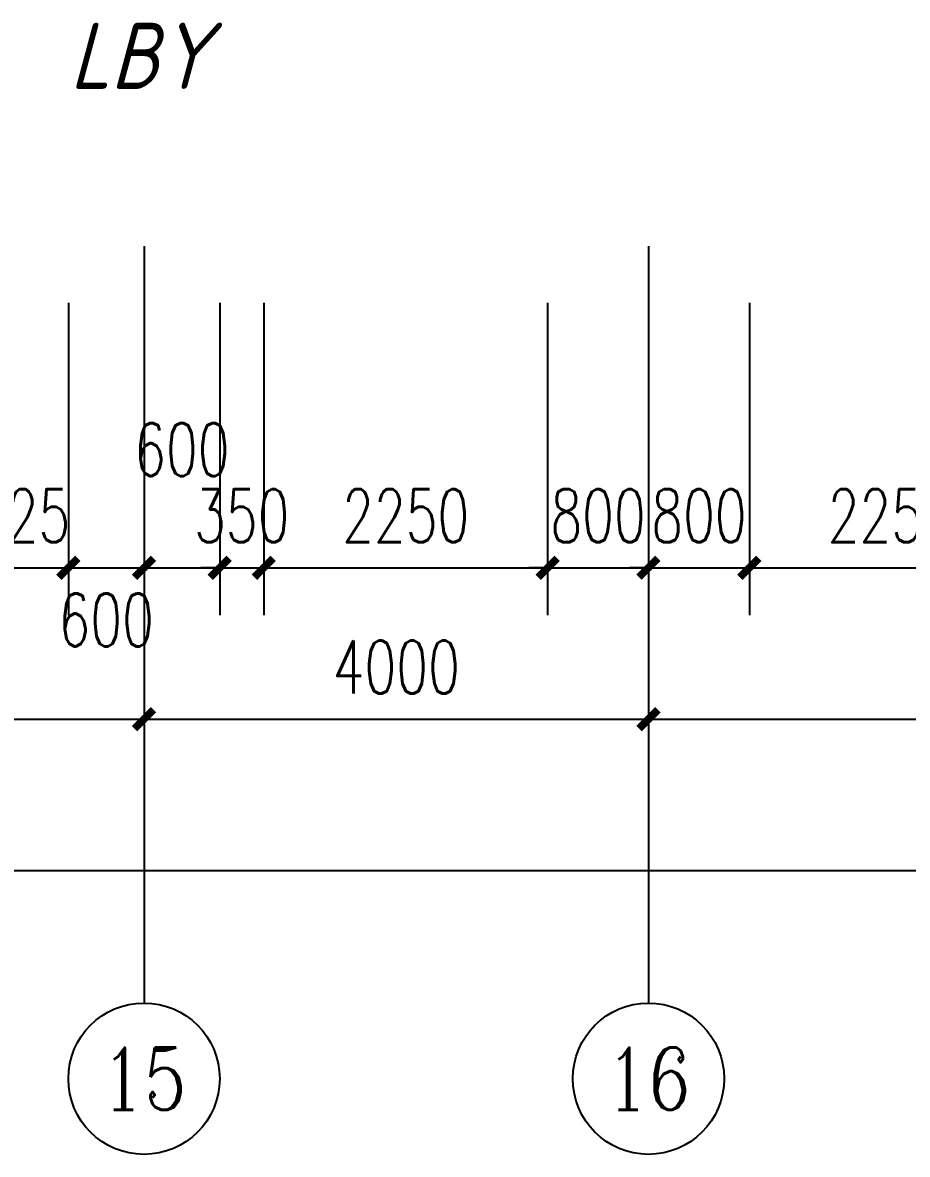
# Model space of a CAD drawing. Extents: x 0 to 2972856, y -1269770 to 0.
# Drawn here: x 2768893 to 2775909, y -1241746 to -1232774 of the extents above; entities that cross this region are included whole.
import ezdxf
from ezdxf.enums import TextEntityAlignment as Align

# ---------------------------------------------------------------- set-up
doc = ezdxf.new("R2010")
doc.units = 0
doc.header["$LTSCALE"] = 1000
doc.header["$PDSIZE"] = 50
doc.layers.add('1-建筑底图', color=8, linetype='Continuous')
doc.layers.add('AXIS_TEXT', color=7, linetype='Continuous')
doc.styles.add('_TCH_AXIS', font='COMPLEX', dxfattribs={"bigfont": 'GBCBIG'})
doc.styles.add('A_DIM_T3', font='SIMPLEX', dxfattribs={"width": 0.7, "bigfont": 'HZ'})
doc.styles.add('COMPLEX', font='COMPLEX')
doc.styles.get("Standard").update_dxf_attribs({"font": 'gbeitc.shx', "bigfont": 'gbcbig.shx'})
doc.dimstyles.new('_TCH_ARCH&&150', dxfattribs={"dimtxt": 420, "dimasz": 150, "dimexe": 375, "dimexo": 450, "dimgap": 202.5, "dimtad": 1, "dimdec": 0, "dimzin": 0, "dimdsep": 46, "dimtxsty": 'A_DIM_T3', "dimblk": 'ARCHTICK', "dimcen": 0.09, "dimclrt": 7, "dimazin": 2, "dimtfac": 1, "dimtdec": 0, "dimtix": 1, "dimtmove": 2, "dimatfit": 3, "dimfxl": 150, "dimtolj": 1, "dimtzin": 0, "dimarcsym": 0})

# ---------------------------------------------------------------- blocks, each defined once
blk = doc.blocks.new('_ArchTick')
at = {"color": 0, "linetype": 'ByBlock', "const_width": 0.4}
blk.add_lwpolyline([(-0.5, -0.5), (0.5, 0.5)], dxfattribs=at)
blk = doc.blocks.new('*D1162')
at = {"layer": '1-建筑底图', "color": 0, "lineweight": -2, "transparency": 16777216}
for p, q in [((2060076.6, -1229225.4), (2060076.6, -1234100.4)), ((2167276.6, -1229225.4), (2167276.6, -1234100.4)), ((2060076.6, -1233725.4), (2167276.6, -1233725.4))]:
    blk.add_line(p, q, dxfattribs=at)
at = {"layer": 'Defpoints', "color": 0, "transparency": 16777216}
for p in [(2060076.6, -1228775.4), (2167276.6, -1228775.4), (2167276.6, -1233725.4)]:
    blk.add_point(p, dxfattribs=at)
at = {"layer": '1-建筑底图', "color": 0, "lineweight": -2, "transparency": 16777216, "xscale": 150, "yscale": 150, "zscale": 150, "rotation": 180}
blk.add_blockref('_ArchTick', (2060076.6, -1233725.4), dxfattribs=at)
at = {"layer": '1-建筑底图', "color": 0, "lineweight": -2, "transparency": 16777216, "xscale": 150, "yscale": 150, "zscale": 150}
blk.add_blockref('_ArchTick', (2167276.6, -1233725.4), dxfattribs=at)
at = {"layer": '1-建筑底图', "color": 7, "transparency": 16777216, "insert": (2113676.6, -1233312.9), "char_height": 420, "attachment_point": 5, "style": 'A_DIM_T3'}
blk.add_mtext('\\A1;107200', dxfattribs=at)
blk = doc.blocks.new('*D1177')
at = {"layer": '1-建筑底图', "color": 0, "lineweight": -2, "transparency": 16777216}
for p, q in [((2151876.6, -1229225.4), (2151876.6, -1232900.4)), ((2155076.6, -1229225.4), (2155076.6, -1232900.4)), ((2151876.6, -1232525.4), (2155076.6, -1232525.4))]:
    blk.add_line(p, q, dxfattribs=at)
at = {"layer": 'Defpoints', "color": 0, "transparency": 16777216}
for p in [(2151876.6, -1228775.4), (2155076.6, -1228775.4), (2155076.6, -1232525.4)]:
    blk.add_point(p, dxfattribs=at)
at = {"layer": '1-建筑底图', "color": 0, "lineweight": -2, "transparency": 16777216, "xscale": 150, "yscale": 150, "zscale": 150, "rotation": 180}
blk.add_blockref('_ArchTick', (2151876.6, -1232525.4), dxfattribs=at)
at = {"layer": '1-建筑底图', "color": 0, "lineweight": -2, "transparency": 16777216, "xscale": 150, "yscale": 150, "zscale": 150}
blk.add_blockref('_ArchTick', (2155076.6, -1232525.4), dxfattribs=at)
at = {"layer": '1-建筑底图', "color": 7, "transparency": 16777216, "insert": (2153476.6, -1232112.9), "char_height": 420, "attachment_point": 5, "style": 'A_DIM_T3'}
blk.add_mtext('\\A1;3200', dxfattribs=at)
blk = doc.blocks.new('*D1178')
at = {"layer": '1-建筑底图', "color": 0, "lineweight": -2, "transparency": 16777216}
for p, q in [((2155076.6, -1229225.4), (2155076.6, -1232900.4)), ((2159076.6, -1229225.4), (2159076.6, -1232900.4)), ((2155076.6, -1232525.4), (2159076.6, -1232525.4))]:
    blk.add_line(p, q, dxfattribs=at)
at = {"layer": 'Defpoints', "color": 0, "transparency": 16777216}
for p in [(2155076.6, -1228775.4), (2159076.6, -1228775.4), (2159076.6, -1232525.4)]:
    blk.add_point(p, dxfattribs=at)
at = {"layer": '1-建筑底图', "color": 0, "lineweight": -2, "transparency": 16777216, "xscale": 150, "yscale": 150, "zscale": 150, "rotation": 180}
blk.add_blockref('_ArchTick', (2155076.6, -1232525.4), dxfattribs=at)
at = {"layer": '1-建筑底图', "color": 0, "lineweight": -2, "transparency": 16777216, "xscale": 150, "yscale": 150, "zscale": 150}
blk.add_blockref('_ArchTick', (2159076.6, -1232525.4), dxfattribs=at)
at = {"layer": '1-建筑底图', "color": 7, "transparency": 16777216, "insert": (2157076.6, -1232112.9), "char_height": 420, "attachment_point": 5, "style": 'A_DIM_T3'}
blk.add_mtext('\\A1;4000', dxfattribs=at)
blk = doc.blocks.new('*D1179')
at = {"layer": '1-建筑底图', "color": 0, "lineweight": -2, "transparency": 16777216}
for p, q in [((2159076.6, -1229225.4), (2159076.6, -1232900.4)), ((2167076.6, -1229225.4), (2167076.6, -1232900.4)), ((2159076.6, -1232525.4), (2167076.6, -1232525.4))]:
    blk.add_line(p, q, dxfattribs=at)
at = {"layer": 'Defpoints', "color": 0, "transparency": 16777216}
for p in [(2159076.6, -1228775.4), (2167076.6, -1228775.4), (2167076.6, -1232525.4)]:
    blk.add_point(p, dxfattribs=at)
at = {"layer": '1-建筑底图', "color": 0, "lineweight": -2, "transparency": 16777216, "xscale": 150, "yscale": 150, "zscale": 150, "rotation": 180}
blk.add_blockref('_ArchTick', (2159076.6, -1232525.4), dxfattribs=at)
at = {"layer": '1-建筑底图', "color": 0, "lineweight": -2, "transparency": 16777216, "xscale": 150, "yscale": 150, "zscale": 150}
blk.add_blockref('_ArchTick', (2167076.6, -1232525.4), dxfattribs=at)
at = {"layer": '1-建筑底图', "color": 7, "transparency": 16777216, "insert": (2163076.6, -1232112.9), "char_height": 420, "attachment_point": 5, "style": 'A_DIM_T3'}
blk.add_mtext('\\A1;8000', dxfattribs=at)
blk = doc.blocks.new('*D1281')
at = {"layer": '1-建筑底图', "color": 0, "lineweight": -2, "transparency": 16777216}
for p, q in [((2159876.6, -1229225.4), (2159876.6, -1231700.4)), ((2162126.6, -1229225.4), (2162126.6, -1231700.4)), ((2159876.6, -1231325.4), (2162126.6, -1231325.4))]:
    blk.add_line(p, q, dxfattribs=at)
at = {"layer": 'Defpoints', "color": 0, "transparency": 16777216}
for p in [(2159876.6, -1228775.4), (2162126.6, -1228775.4), (2162126.6, -1231325.4)]:
    blk.add_point(p, dxfattribs=at)
at = {"layer": '1-建筑底图', "color": 0, "lineweight": -2, "transparency": 16777216, "xscale": 150, "yscale": 150, "zscale": 150, "rotation": 180}
blk.add_blockref('_ArchTick', (2159876.6, -1231325.4), dxfattribs=at)
at = {"layer": '1-建筑底图', "color": 0, "lineweight": -2, "transparency": 16777216, "xscale": 150, "yscale": 150, "zscale": 150}
blk.add_blockref('_ArchTick', (2162126.6, -1231325.4), dxfattribs=at)
at = {"layer": '1-建筑底图', "color": 7, "transparency": 16777216, "insert": (2161001.6, -1230912.9), "char_height": 420, "attachment_point": 5, "style": 'A_DIM_T3'}
blk.add_mtext('\\A1;2250', dxfattribs=at)
blk = doc.blocks.new('*D1282')
at = {"layer": '1-建筑底图', "color": 0, "lineweight": -2, "transparency": 16777216}
for p, q in [((2159076.6, -1229225.4), (2159076.6, -1231700.4)), ((2159876.6, -1229225.4), (2159876.6, -1231700.4)), ((2159076.6, -1231325.4), (2158926.6, -1231325.4)), ((2159076.6, -1231325.4), (2159876.6, -1231325.4)), ((2159876.6, -1231325.4), (2160026.6, -1231325.4))]:
    blk.add_line(p, q, dxfattribs=at)
at = {"layer": 'Defpoints', "color": 0, "transparency": 16777216}
for p in [(2159076.6, -1228775.4), (2159876.6, -1228775.4), (2159876.6, -1231325.4)]:
    blk.add_point(p, dxfattribs=at)
at = {"layer": '1-建筑底图', "color": 0, "lineweight": -2, "transparency": 16777216, "xscale": 150, "yscale": 150, "zscale": 150}
blk.add_blockref('_ArchTick', (2159076.6, -1231325.4), dxfattribs=at)
at = {"layer": '1-建筑底图', "color": 0, "lineweight": -2, "transparency": 16777216, "xscale": 150, "yscale": 150, "zscale": 150, "rotation": 180}
blk.add_blockref('_ArchTick', (2159876.6, -1231325.4), dxfattribs=at)
at = {"layer": '1-建筑底图', "color": 7, "transparency": 16777216, "insert": (2159476.6, -1230912.9), "char_height": 420, "attachment_point": 5, "style": 'A_DIM_T3'}
blk.add_mtext('\\A1;800', dxfattribs=at)
blk = doc.blocks.new('*D1283')
at = {"layer": '1-建筑底图', "color": 0, "lineweight": -2, "transparency": 16777216}
for p, q in [((2158276.6, -1229225.4), (2158276.6, -1231700.4)), ((2159076.6, -1229225.4), (2159076.6, -1231700.4)), ((2158276.6, -1231325.4), (2158126.6, -1231325.4)), ((2158276.6, -1231325.4), (2159076.6, -1231325.4)), ((2159076.6, -1231325.4), (2159226.6, -1231325.4))]:
    blk.add_line(p, q, dxfattribs=at)
at = {"layer": 'Defpoints', "color": 0, "transparency": 16777216}
for p in [(2158276.6, -1228775.4), (2159076.6, -1228775.4), (2159076.6, -1231325.4)]:
    blk.add_point(p, dxfattribs=at)
at = {"layer": '1-建筑底图', "color": 0, "lineweight": -2, "transparency": 16777216, "xscale": 150, "yscale": 150, "zscale": 150}
blk.add_blockref('_ArchTick', (2158276.6, -1231325.4), dxfattribs=at)
at = {"layer": '1-建筑底图', "color": 0, "lineweight": -2, "transparency": 16777216, "xscale": 150, "yscale": 150, "zscale": 150, "rotation": 180}
blk.add_blockref('_ArchTick', (2159076.6, -1231325.4), dxfattribs=at)
at = {"layer": '1-建筑底图', "color": 7, "transparency": 16777216, "insert": (2158676.6, -1230912.9), "char_height": 420, "attachment_point": 5, "style": 'A_DIM_T3'}
blk.add_mtext('\\A1;800', dxfattribs=at)
blk = doc.blocks.new('*D1284')
at = {"layer": '1-建筑底图', "color": 0, "lineweight": -2, "transparency": 16777216}
for p, q in [((2156026.6, -1229225.4), (2156026.6, -1231700.4)), ((2158276.6, -1229225.4), (2158276.6, -1231700.4)), ((2156026.6, -1231325.4), (2158276.6, -1231325.4))]:
    blk.add_line(p, q, dxfattribs=at)
at = {"layer": 'Defpoints', "color": 0, "transparency": 16777216}
for p in [(2156026.6, -1228775.4), (2158276.6, -1228775.4), (2158276.6, -1231325.4)]:
    blk.add_point(p, dxfattribs=at)
at = {"layer": '1-建筑底图', "color": 0, "lineweight": -2, "transparency": 16777216, "xscale": 150, "yscale": 150, "zscale": 150, "rotation": 180}
blk.add_blockref('_ArchTick', (2156026.6, -1231325.4), dxfattribs=at)
at = {"layer": '1-建筑底图', "color": 0, "lineweight": -2, "transparency": 16777216, "xscale": 150, "yscale": 150, "zscale": 150}
blk.add_blockref('_ArchTick', (2158276.6, -1231325.4), dxfattribs=at)
at = {"layer": '1-建筑底图', "color": 7, "transparency": 16777216, "insert": (2157151.6, -1230912.9), "char_height": 420, "attachment_point": 5, "style": 'A_DIM_T3'}
blk.add_mtext('\\A1;2250', dxfattribs=at)
blk = doc.blocks.new('*D1285')
at = {"layer": '1-建筑底图', "color": 0, "lineweight": -2, "transparency": 16777216}
for p, q in [((2155676.6, -1229225.4), (2155676.6, -1231700.4)), ((2156026.6, -1229225.4), (2156026.6, -1231700.4)), ((2155676.6, -1231325.4), (2155526.6, -1231325.4)), ((2155676.6, -1231325.4), (2156026.6, -1231325.4)), ((2156026.6, -1231325.4), (2156176.6, -1231325.4))]:
    blk.add_line(p, q, dxfattribs=at)
at = {"layer": 'Defpoints', "color": 0, "transparency": 16777216}
for p in [(2155676.6, -1228775.4), (2156026.6, -1228775.4), (2156026.6, -1231325.4)]:
    blk.add_point(p, dxfattribs=at)
at = {"layer": '1-建筑底图', "color": 0, "lineweight": -2, "transparency": 16777216, "xscale": 150, "yscale": 150, "zscale": 150}
blk.add_blockref('_ArchTick', (2155676.6, -1231325.4), dxfattribs=at)
at = {"layer": '1-建筑底图', "color": 0, "lineweight": -2, "transparency": 16777216, "xscale": 150, "yscale": 150, "zscale": 150, "rotation": 180}
blk.add_blockref('_ArchTick', (2156026.6, -1231325.4), dxfattribs=at)
at = {"layer": '1-建筑底图', "color": 7, "transparency": 16777216, "insert": (2155851.6, -1230912.9), "char_height": 420, "attachment_point": 5, "style": 'A_DIM_T3'}
blk.add_mtext('\\A1;350', dxfattribs=at)
blk = doc.blocks.new('*D1286')
at = {"layer": '1-建筑底图', "color": 0, "lineweight": -2, "transparency": 16777216}
for p, q in [((2155076.6, -1229225.4), (2155076.6, -1231700.4)), ((2155676.6, -1229225.4), (2155676.6, -1231700.4)), ((2155076.6, -1231325.4), (2155676.6, -1231325.4))]:
    blk.add_line(p, q, dxfattribs=at)
at = {"layer": 'Defpoints', "color": 0, "transparency": 16777216}
for p in [(2155076.6, -1228775.4), (2155676.6, -1228775.4), (2155676.6, -1231325.4)]:
    blk.add_point(p, dxfattribs=at)
at = {"layer": '1-建筑底图', "color": 0, "lineweight": -2, "transparency": 16777216, "xscale": 150, "yscale": 150, "zscale": 150, "rotation": 180}
blk.add_blockref('_ArchTick', (2155076.6, -1231325.4), dxfattribs=at)
at = {"layer": '1-建筑底图', "color": 0, "lineweight": -2, "transparency": 16777216, "xscale": 150, "yscale": 150, "zscale": 150}
blk.add_blockref('_ArchTick', (2155676.6, -1231325.4), dxfattribs=at)
at = {"layer": '1-建筑底图', "color": 7, "transparency": 16777216, "insert": (2155376.6, -1230387.9), "char_height": 420, "attachment_point": 5, "style": 'A_DIM_T3'}
blk.add_mtext('\\A1;600', dxfattribs=at)
blk = doc.blocks.new('*D1287')
at = {"layer": '1-建筑底图', "color": 0, "lineweight": -2, "transparency": 16777216}
for p, q in [((2154476.6, -1229225.4), (2154476.6, -1231700.4)), ((2155076.6, -1229225.4), (2155076.6, -1231700.4)), ((2154476.6, -1231325.4), (2155076.6, -1231325.4))]:
    blk.add_line(p, q, dxfattribs=at)
at = {"layer": 'Defpoints', "color": 0, "transparency": 16777216}
for p in [(2154476.6, -1228775.4), (2155076.6, -1228775.4), (2155076.6, -1231325.4)]:
    blk.add_point(p, dxfattribs=at)
at = {"layer": '1-建筑底图', "color": 0, "lineweight": -2, "transparency": 16777216, "xscale": 150, "yscale": 150, "zscale": 150, "rotation": 180}
blk.add_blockref('_ArchTick', (2154476.6, -1231325.4), dxfattribs=at)
at = {"layer": '1-建筑底图', "color": 0, "lineweight": -2, "transparency": 16777216, "xscale": 150, "yscale": 150, "zscale": 150}
blk.add_blockref('_ArchTick', (2155076.6, -1231325.4), dxfattribs=at)
at = {"layer": '1-建筑底图', "color": 7, "transparency": 16777216, "insert": (2154776.6, -1231737.9), "char_height": 420, "attachment_point": 5, "style": 'A_DIM_T3'}
blk.add_mtext('\\A1;600', dxfattribs=at)
blk = doc.blocks.new('*D1288')
at = {"layer": '1-建筑底图', "color": 0, "lineweight": -2, "transparency": 16777216}
for p, q in [((2153751.6, -1229225.4), (2153751.6, -1231700.4)), ((2154476.6, -1229225.4), (2154476.6, -1231700.4)), ((2153751.6, -1231325.4), (2153601.6, -1231325.4)), ((2153751.6, -1231325.4), (2154476.6, -1231325.4)), ((2154476.6, -1231325.4), (2154626.6, -1231325.4))]:
    blk.add_line(p, q, dxfattribs=at)
at = {"layer": 'Defpoints', "color": 0, "transparency": 16777216}
for p in [(2153751.6, -1228775.4), (2154476.6, -1228775.4), (2154476.6, -1231325.4)]:
    blk.add_point(p, dxfattribs=at)
at = {"layer": '1-建筑底图', "color": 0, "lineweight": -2, "transparency": 16777216, "xscale": 150, "yscale": 150, "zscale": 150}
blk.add_blockref('_ArchTick', (2153751.6, -1231325.4), dxfattribs=at)
at = {"layer": '1-建筑底图', "color": 0, "lineweight": -2, "transparency": 16777216, "xscale": 150, "yscale": 150, "zscale": 150, "rotation": 180}
blk.add_blockref('_ArchTick', (2154476.6, -1231325.4), dxfattribs=at)
at = {"layer": '1-建筑底图', "color": 7, "transparency": 16777216, "insert": (2154114.1, -1230912.9), "char_height": 420, "attachment_point": 5, "style": 'A_DIM_T3'}
blk.add_mtext('\\A1;725', dxfattribs=at)
blk = doc.blocks.new('*D1469')
at = {"layer": '1-建筑底图', "color": 0, "lineweight": -2, "transparency": 16777216}
for p, q in [((2060076.6, -1229225.4), (2060076.6, -1234100.4)), ((2167276.6, -1229225.4), (2167276.6, -1234100.4)), ((2060076.6, -1233725.4), (2167276.6, -1233725.4))]:
    blk.add_line(p, q, dxfattribs=at)
at = {"layer": 'Defpoints', "color": 0, "transparency": 16777216}
for p in [(2060076.6, -1228775.4), (2167276.6, -1228775.4), (2167276.6, -1233725.4)]:
    blk.add_point(p, dxfattribs=at)
at = {"layer": '1-建筑底图', "color": 0, "lineweight": -2, "transparency": 16777216, "xscale": 150, "yscale": 150, "zscale": 150, "rotation": 180}
blk.add_blockref('_ArchTick', (2060076.6, -1233725.4), dxfattribs=at)
at = {"layer": '1-建筑底图', "color": 0, "lineweight": -2, "transparency": 16777216, "xscale": 150, "yscale": 150, "zscale": 150}
blk.add_blockref('_ArchTick', (2167276.6, -1233725.4), dxfattribs=at)
at = {"layer": '1-建筑底图', "color": 7, "transparency": 16777216, "insert": (2113676.6, -1233312.9), "char_height": 420, "attachment_point": 5, "style": 'A_DIM_T3'}
blk.add_mtext('\\A1;107200', dxfattribs=at)
blk = doc.blocks.new('*D1484')
at = {"layer": '1-建筑底图', "color": 0, "lineweight": -2, "transparency": 16777216}
for p, q in [((2151876.6, -1229225.4), (2151876.6, -1232900.4)), ((2155076.6, -1229225.4), (2155076.6, -1232900.4)), ((2151876.6, -1232525.4), (2155076.6, -1232525.4))]:
    blk.add_line(p, q, dxfattribs=at)
at = {"layer": 'Defpoints', "color": 0, "transparency": 16777216}
for p in [(2151876.6, -1228775.4), (2155076.6, -1228775.4), (2155076.6, -1232525.4)]:
    blk.add_point(p, dxfattribs=at)
at = {"layer": '1-建筑底图', "color": 0, "lineweight": -2, "transparency": 16777216, "xscale": 150, "yscale": 150, "zscale": 150, "rotation": 180}
blk.add_blockref('_ArchTick', (2151876.6, -1232525.4), dxfattribs=at)
at = {"layer": '1-建筑底图', "color": 0, "lineweight": -2, "transparency": 16777216, "xscale": 150, "yscale": 150, "zscale": 150}
blk.add_blockref('_ArchTick', (2155076.6, -1232525.4), dxfattribs=at)
at = {"layer": '1-建筑底图', "color": 7, "transparency": 16777216, "insert": (2153476.6, -1232112.9), "char_height": 420, "attachment_point": 5, "style": 'A_DIM_T3'}
blk.add_mtext('\\A1;3200', dxfattribs=at)
blk = doc.blocks.new('*D1485')
at = {"layer": '1-建筑底图', "color": 0, "lineweight": -2, "transparency": 16777216}
for p, q in [((2155076.6, -1229225.4), (2155076.6, -1232900.4)), ((2159076.6, -1229225.4), (2159076.6, -1232900.4)), ((2155076.6, -1232525.4), (2159076.6, -1232525.4))]:
    blk.add_line(p, q, dxfattribs=at)
at = {"layer": 'Defpoints', "color": 0, "transparency": 16777216}
for p in [(2155076.6, -1228775.4), (2159076.6, -1228775.4), (2159076.6, -1232525.4)]:
    blk.add_point(p, dxfattribs=at)
at = {"layer": '1-建筑底图', "color": 0, "lineweight": -2, "transparency": 16777216, "xscale": 150, "yscale": 150, "zscale": 150, "rotation": 180}
blk.add_blockref('_ArchTick', (2155076.6, -1232525.4), dxfattribs=at)
at = {"layer": '1-建筑底图', "color": 0, "lineweight": -2, "transparency": 16777216, "xscale": 150, "yscale": 150, "zscale": 150}
blk.add_blockref('_ArchTick', (2159076.6, -1232525.4), dxfattribs=at)
at = {"layer": '1-建筑底图', "color": 7, "transparency": 16777216, "insert": (2157076.6, -1232112.9), "char_height": 420, "attachment_point": 5, "style": 'A_DIM_T3'}
blk.add_mtext('\\A1;4000', dxfattribs=at)
blk = doc.blocks.new('*D1486')
at = {"layer": '1-建筑底图', "color": 0, "lineweight": -2, "transparency": 16777216}
for p, q in [((2159076.6, -1229225.4), (2159076.6, -1232900.4)), ((2167076.6, -1229225.4), (2167076.6, -1232900.4)), ((2159076.6, -1232525.4), (2167076.6, -1232525.4))]:
    blk.add_line(p, q, dxfattribs=at)
at = {"layer": 'Defpoints', "color": 0, "transparency": 16777216}
for p in [(2159076.6, -1228775.4), (2167076.6, -1228775.4), (2167076.6, -1232525.4)]:
    blk.add_point(p, dxfattribs=at)
at = {"layer": '1-建筑底图', "color": 0, "lineweight": -2, "transparency": 16777216, "xscale": 150, "yscale": 150, "zscale": 150, "rotation": 180}
blk.add_blockref('_ArchTick', (2159076.6, -1232525.4), dxfattribs=at)
at = {"layer": '1-建筑底图', "color": 0, "lineweight": -2, "transparency": 16777216, "xscale": 150, "yscale": 150, "zscale": 150}
blk.add_blockref('_ArchTick', (2167076.6, -1232525.4), dxfattribs=at)
at = {"layer": '1-建筑底图', "color": 7, "transparency": 16777216, "insert": (2163076.6, -1232112.9), "char_height": 420, "attachment_point": 5, "style": 'A_DIM_T3'}
blk.add_mtext('\\A1;8000', dxfattribs=at)
blk = doc.blocks.new('*D1588')
at = {"layer": '1-建筑底图', "color": 0, "lineweight": -2, "transparency": 16777216}
for p, q in [((2159876.6, -1229225.4), (2159876.6, -1231700.4)), ((2162126.6, -1229225.4), (2162126.6, -1231700.4)), ((2159876.6, -1231325.4), (2162126.6, -1231325.4))]:
    blk.add_line(p, q, dxfattribs=at)
at = {"layer": 'Defpoints', "color": 0, "transparency": 16777216}
for p in [(2159876.6, -1228775.4), (2162126.6, -1228775.4), (2162126.6, -1231325.4)]:
    blk.add_point(p, dxfattribs=at)
at = {"layer": '1-建筑底图', "color": 0, "lineweight": -2, "transparency": 16777216, "xscale": 150, "yscale": 150, "zscale": 150, "rotation": 180}
blk.add_blockref('_ArchTick', (2159876.6, -1231325.4), dxfattribs=at)
at = {"layer": '1-建筑底图', "color": 0, "lineweight": -2, "transparency": 16777216, "xscale": 150, "yscale": 150, "zscale": 150}
blk.add_blockref('_ArchTick', (2162126.6, -1231325.4), dxfattribs=at)
at = {"layer": '1-建筑底图', "color": 7, "transparency": 16777216, "insert": (2161001.6, -1230912.9), "char_height": 420, "attachment_point": 5, "style": 'A_DIM_T3'}
blk.add_mtext('\\A1;2250', dxfattribs=at)
blk = doc.blocks.new('*D1589')
at = {"layer": '1-建筑底图', "color": 0, "lineweight": -2, "transparency": 16777216}
for p, q in [((2159076.6, -1229225.4), (2159076.6, -1231700.4)), ((2159876.6, -1229225.4), (2159876.6, -1231700.4)), ((2159076.6, -1231325.4), (2158926.6, -1231325.4)), ((2159076.6, -1231325.4), (2159876.6, -1231325.4)), ((2159876.6, -1231325.4), (2160026.6, -1231325.4))]:
    blk.add_line(p, q, dxfattribs=at)
at = {"layer": 'Defpoints', "color": 0, "transparency": 16777216}
for p in [(2159076.6, -1228775.4), (2159876.6, -1228775.4), (2159876.6, -1231325.4)]:
    blk.add_point(p, dxfattribs=at)
at = {"layer": '1-建筑底图', "color": 0, "lineweight": -2, "transparency": 16777216, "xscale": 150, "yscale": 150, "zscale": 150}
blk.add_blockref('_ArchTick', (2159076.6, -1231325.4), dxfattribs=at)
at = {"layer": '1-建筑底图', "color": 0, "lineweight": -2, "transparency": 16777216, "xscale": 150, "yscale": 150, "zscale": 150, "rotation": 180}
blk.add_blockref('_ArchTick', (2159876.6, -1231325.4), dxfattribs=at)
at = {"layer": '1-建筑底图', "color": 7, "transparency": 16777216, "insert": (2159476.6, -1230912.9), "char_height": 420, "attachment_point": 5, "style": 'A_DIM_T3'}
blk.add_mtext('\\A1;800', dxfattribs=at)
blk = doc.blocks.new('*D1590')
at = {"layer": '1-建筑底图', "color": 0, "lineweight": -2, "transparency": 16777216}
for p, q in [((2158276.6, -1229225.4), (2158276.6, -1231700.4)), ((2159076.6, -1229225.4), (2159076.6, -1231700.4)), ((2158276.6, -1231325.4), (2158126.6, -1231325.4)), ((2158276.6, -1231325.4), (2159076.6, -1231325.4)), ((2159076.6, -1231325.4), (2159226.6, -1231325.4))]:
    blk.add_line(p, q, dxfattribs=at)
at = {"layer": 'Defpoints', "color": 0, "transparency": 16777216}
for p in [(2158276.6, -1228775.4), (2159076.6, -1228775.4), (2159076.6, -1231325.4)]:
    blk.add_point(p, dxfattribs=at)
at = {"layer": '1-建筑底图', "color": 0, "lineweight": -2, "transparency": 16777216, "xscale": 150, "yscale": 150, "zscale": 150}
blk.add_blockref('_ArchTick', (2158276.6, -1231325.4), dxfattribs=at)
at = {"layer": '1-建筑底图', "color": 0, "lineweight": -2, "transparency": 16777216, "xscale": 150, "yscale": 150, "zscale": 150, "rotation": 180}
blk.add_blockref('_ArchTick', (2159076.6, -1231325.4), dxfattribs=at)
at = {"layer": '1-建筑底图', "color": 7, "transparency": 16777216, "insert": (2158676.6, -1230912.9), "char_height": 420, "attachment_point": 5, "style": 'A_DIM_T3'}
blk.add_mtext('\\A1;800', dxfattribs=at)
blk = doc.blocks.new('*D1591')
at = {"layer": '1-建筑底图', "color": 0, "lineweight": -2, "transparency": 16777216}
for p, q in [((2156026.6, -1229225.4), (2156026.6, -1231700.4)), ((2158276.6, -1229225.4), (2158276.6, -1231700.4)), ((2156026.6, -1231325.4), (2158276.6, -1231325.4))]:
    blk.add_line(p, q, dxfattribs=at)
at = {"layer": 'Defpoints', "color": 0, "transparency": 16777216}
for p in [(2156026.6, -1228775.4), (2158276.6, -1228775.4), (2158276.6, -1231325.4)]:
    blk.add_point(p, dxfattribs=at)
at = {"layer": '1-建筑底图', "color": 0, "lineweight": -2, "transparency": 16777216, "xscale": 150, "yscale": 150, "zscale": 150, "rotation": 180}
blk.add_blockref('_ArchTick', (2156026.6, -1231325.4), dxfattribs=at)
at = {"layer": '1-建筑底图', "color": 0, "lineweight": -2, "transparency": 16777216, "xscale": 150, "yscale": 150, "zscale": 150}
blk.add_blockref('_ArchTick', (2158276.6, -1231325.4), dxfattribs=at)
at = {"layer": '1-建筑底图', "color": 7, "transparency": 16777216, "insert": (2157151.6, -1230912.9), "char_height": 420, "attachment_point": 5, "style": 'A_DIM_T3'}
blk.add_mtext('\\A1;2250', dxfattribs=at)
blk = doc.blocks.new('*D1592')
at = {"layer": '1-建筑底图', "color": 0, "lineweight": -2, "transparency": 16777216}
for p, q in [((2155676.6, -1229225.4), (2155676.6, -1231700.4)), ((2156026.6, -1229225.4), (2156026.6, -1231700.4)), ((2155676.6, -1231325.4), (2155526.6, -1231325.4)), ((2155676.6, -1231325.4), (2156026.6, -1231325.4)), ((2156026.6, -1231325.4), (2156176.6, -1231325.4))]:
    blk.add_line(p, q, dxfattribs=at)
at = {"layer": 'Defpoints', "color": 0, "transparency": 16777216}
for p in [(2155676.6, -1228775.4), (2156026.6, -1228775.4), (2156026.6, -1231325.4)]:
    blk.add_point(p, dxfattribs=at)
at = {"layer": '1-建筑底图', "color": 0, "lineweight": -2, "transparency": 16777216, "xscale": 150, "yscale": 150, "zscale": 150}
blk.add_blockref('_ArchTick', (2155676.6, -1231325.4), dxfattribs=at)
at = {"layer": '1-建筑底图', "color": 0, "lineweight": -2, "transparency": 16777216, "xscale": 150, "yscale": 150, "zscale": 150, "rotation": 180}
blk.add_blockref('_ArchTick', (2156026.6, -1231325.4), dxfattribs=at)
at = {"layer": '1-建筑底图', "color": 7, "transparency": 16777216, "insert": (2155851.6, -1230912.9), "char_height": 420, "attachment_point": 5, "style": 'A_DIM_T3'}
blk.add_mtext('\\A1;350', dxfattribs=at)
blk = doc.blocks.new('*D1593')
at = {"layer": '1-建筑底图', "color": 0, "lineweight": -2, "transparency": 16777216}
for p, q in [((2155076.6, -1229225.4), (2155076.6, -1231700.4)), ((2155676.6, -1229225.4), (2155676.6, -1231700.4)), ((2155076.6, -1231325.4), (2155676.6, -1231325.4))]:
    blk.add_line(p, q, dxfattribs=at)
at = {"layer": 'Defpoints', "color": 0, "transparency": 16777216}
for p in [(2155076.6, -1228775.4), (2155676.6, -1228775.4), (2155676.6, -1231325.4)]:
    blk.add_point(p, dxfattribs=at)
at = {"layer": '1-建筑底图', "color": 0, "lineweight": -2, "transparency": 16777216, "xscale": 150, "yscale": 150, "zscale": 150, "rotation": 180}
blk.add_blockref('_ArchTick', (2155076.6, -1231325.4), dxfattribs=at)
at = {"layer": '1-建筑底图', "color": 0, "lineweight": -2, "transparency": 16777216, "xscale": 150, "yscale": 150, "zscale": 150}
blk.add_blockref('_ArchTick', (2155676.6, -1231325.4), dxfattribs=at)
at = {"layer": '1-建筑底图', "color": 7, "transparency": 16777216, "insert": (2155376.6, -1230387.9), "char_height": 420, "attachment_point": 5, "style": 'A_DIM_T3'}
blk.add_mtext('\\A1;600', dxfattribs=at)
blk = doc.blocks.new('*D1594')
at = {"layer": '1-建筑底图', "color": 0, "lineweight": -2, "transparency": 16777216}
for p, q in [((2154476.6, -1229225.4), (2154476.6, -1231700.4)), ((2155076.6, -1229225.4), (2155076.6, -1231700.4)), ((2154476.6, -1231325.4), (2155076.6, -1231325.4))]:
    blk.add_line(p, q, dxfattribs=at)
at = {"layer": 'Defpoints', "color": 0, "transparency": 16777216}
for p in [(2154476.6, -1228775.4), (2155076.6, -1228775.4), (2155076.6, -1231325.4)]:
    blk.add_point(p, dxfattribs=at)
at = {"layer": '1-建筑底图', "color": 0, "lineweight": -2, "transparency": 16777216, "xscale": 150, "yscale": 150, "zscale": 150, "rotation": 180}
blk.add_blockref('_ArchTick', (2154476.6, -1231325.4), dxfattribs=at)
at = {"layer": '1-建筑底图', "color": 0, "lineweight": -2, "transparency": 16777216, "xscale": 150, "yscale": 150, "zscale": 150}
blk.add_blockref('_ArchTick', (2155076.6, -1231325.4), dxfattribs=at)
at = {"layer": '1-建筑底图', "color": 7, "transparency": 16777216, "insert": (2154776.6, -1231737.9), "char_height": 420, "attachment_point": 5, "style": 'A_DIM_T3'}
blk.add_mtext('\\A1;600', dxfattribs=at)
blk = doc.blocks.new('*D1595')
at = {"layer": '1-建筑底图', "color": 0, "lineweight": -2, "transparency": 16777216}
for p, q in [((2153751.6, -1229225.4), (2153751.6, -1231700.4)), ((2154476.6, -1229225.4), (2154476.6, -1231700.4)), ((2153751.6, -1231325.4), (2153601.6, -1231325.4)), ((2153751.6, -1231325.4), (2154476.6, -1231325.4)), ((2154476.6, -1231325.4), (2154626.6, -1231325.4))]:
    blk.add_line(p, q, dxfattribs=at)
at = {"layer": 'Defpoints', "color": 0, "transparency": 16777216}
for p in [(2153751.6, -1228775.4), (2154476.6, -1228775.4), (2154476.6, -1231325.4)]:
    blk.add_point(p, dxfattribs=at)
at = {"layer": '1-建筑底图', "color": 0, "lineweight": -2, "transparency": 16777216, "xscale": 150, "yscale": 150, "zscale": 150}
blk.add_blockref('_ArchTick', (2153751.6, -1231325.4), dxfattribs=at)
at = {"layer": '1-建筑底图', "color": 0, "lineweight": -2, "transparency": 16777216, "xscale": 150, "yscale": 150, "zscale": 150, "rotation": 180}
blk.add_blockref('_ArchTick', (2154476.6, -1231325.4), dxfattribs=at)
at = {"layer": '1-建筑底图', "color": 7, "transparency": 16777216, "insert": (2154114.1, -1230912.9), "char_height": 420, "attachment_point": 5, "style": 'A_DIM_T3'}
blk.add_mtext('\\A1;725', dxfattribs=at)
blk = doc.blocks.new('_AXISO')
blk.add_circle((0, 0), 0.5)
at = {"layer": 'AXIS_TEXT', "style": 'COMPLEX', "width": 1.041667}
blk.add_attdef('A', text='', height=0.56, dxfattribs=at).set_placement((-0.25, -0.28), (0.25, -0.28), align=Align.FIT)
blk = doc.blocks.new('*D1776')
at = {"layer": '1-建筑底图', "color": 0, "lineweight": -2, "transparency": 16777216}
for p, q in [((2060076.6, -1229225.4), (2060076.6, -1234100.4)), ((2167276.6, -1229225.4), (2167276.6, -1234100.4)), ((2060076.6, -1233725.4), (2167276.6, -1233725.4))]:
    blk.add_line(p, q, dxfattribs=at)
at = {"layer": 'Defpoints', "color": 0, "transparency": 16777216}
for p in [(2060076.6, -1228775.4), (2167276.6, -1228775.4), (2167276.6, -1233725.4)]:
    blk.add_point(p, dxfattribs=at)
at = {"layer": '1-建筑底图', "color": 0, "lineweight": -2, "transparency": 16777216, "xscale": 150, "yscale": 150, "zscale": 150, "rotation": 180}
blk.add_blockref('_ArchTick', (2060076.6, -1233725.4), dxfattribs=at)
at = {"layer": '1-建筑底图', "color": 0, "lineweight": -2, "transparency": 16777216, "xscale": 150, "yscale": 150, "zscale": 150}
blk.add_blockref('_ArchTick', (2167276.6, -1233725.4), dxfattribs=at)
at = {"layer": '1-建筑底图', "color": 7, "transparency": 16777216, "insert": (2113676.6, -1233312.9), "char_height": 420, "attachment_point": 5, "style": 'A_DIM_T3'}
blk.add_mtext('\\A1;107200', dxfattribs=at)
blk = doc.blocks.new('*D1791')
at = {"layer": '1-建筑底图', "color": 0, "lineweight": -2, "transparency": 16777216}
for p, q in [((2151876.6, -1229225.4), (2151876.6, -1232900.4)), ((2155076.6, -1229225.4), (2155076.6, -1232900.4)), ((2151876.6, -1232525.4), (2155076.6, -1232525.4))]:
    blk.add_line(p, q, dxfattribs=at)
at = {"layer": 'Defpoints', "color": 0, "transparency": 16777216}
for p in [(2151876.6, -1228775.4), (2155076.6, -1228775.4), (2155076.6, -1232525.4)]:
    blk.add_point(p, dxfattribs=at)
at = {"layer": '1-建筑底图', "color": 0, "lineweight": -2, "transparency": 16777216, "xscale": 150, "yscale": 150, "zscale": 150, "rotation": 180}
blk.add_blockref('_ArchTick', (2151876.6, -1232525.4), dxfattribs=at)
at = {"layer": '1-建筑底图', "color": 0, "lineweight": -2, "transparency": 16777216, "xscale": 150, "yscale": 150, "zscale": 150}
blk.add_blockref('_ArchTick', (2155076.6, -1232525.4), dxfattribs=at)
at = {"layer": '1-建筑底图', "color": 7, "transparency": 16777216, "insert": (2153476.6, -1232112.9), "char_height": 420, "attachment_point": 5, "style": 'A_DIM_T3'}
blk.add_mtext('\\A1;3200', dxfattribs=at)
blk = doc.blocks.new('*D1792')
at = {"layer": '1-建筑底图', "color": 0, "lineweight": -2, "transparency": 16777216}
for p, q in [((2155076.6, -1229225.4), (2155076.6, -1232900.4)), ((2159076.6, -1229225.4), (2159076.6, -1232900.4)), ((2155076.6, -1232525.4), (2159076.6, -1232525.4))]:
    blk.add_line(p, q, dxfattribs=at)
at = {"layer": 'Defpoints', "color": 0, "transparency": 16777216}
for p in [(2155076.6, -1228775.4), (2159076.6, -1228775.4), (2159076.6, -1232525.4)]:
    blk.add_point(p, dxfattribs=at)
at = {"layer": '1-建筑底图', "color": 0, "lineweight": -2, "transparency": 16777216, "xscale": 150, "yscale": 150, "zscale": 150, "rotation": 180}
blk.add_blockref('_ArchTick', (2155076.6, -1232525.4), dxfattribs=at)
at = {"layer": '1-建筑底图', "color": 0, "lineweight": -2, "transparency": 16777216, "xscale": 150, "yscale": 150, "zscale": 150}
blk.add_blockref('_ArchTick', (2159076.6, -1232525.4), dxfattribs=at)
at = {"layer": '1-建筑底图', "color": 7, "transparency": 16777216, "insert": (2157076.6, -1232112.9), "char_height": 420, "attachment_point": 5, "style": 'A_DIM_T3'}
blk.add_mtext('\\A1;4000', dxfattribs=at)
blk = doc.blocks.new('*D1793')
at = {"layer": '1-建筑底图', "color": 0, "lineweight": -2, "transparency": 16777216}
for p, q in [((2159076.6, -1229225.4), (2159076.6, -1232900.4)), ((2167076.6, -1229225.4), (2167076.6, -1232900.4)), ((2159076.6, -1232525.4), (2167076.6, -1232525.4))]:
    blk.add_line(p, q, dxfattribs=at)
at = {"layer": 'Defpoints', "color": 0, "transparency": 16777216}
for p in [(2159076.6, -1228775.4), (2167076.6, -1228775.4), (2167076.6, -1232525.4)]:
    blk.add_point(p, dxfattribs=at)
at = {"layer": '1-建筑底图', "color": 0, "lineweight": -2, "transparency": 16777216, "xscale": 150, "yscale": 150, "zscale": 150, "rotation": 180}
blk.add_blockref('_ArchTick', (2159076.6, -1232525.4), dxfattribs=at)
at = {"layer": '1-建筑底图', "color": 0, "lineweight": -2, "transparency": 16777216, "xscale": 150, "yscale": 150, "zscale": 150}
blk.add_blockref('_ArchTick', (2167076.6, -1232525.4), dxfattribs=at)
at = {"layer": '1-建筑底图', "color": 7, "transparency": 16777216, "insert": (2163076.6, -1232112.9), "char_height": 420, "attachment_point": 5, "style": 'A_DIM_T3'}
blk.add_mtext('\\A1;8000', dxfattribs=at)
blk = doc.blocks.new('*D1895')
at = {"layer": '1-建筑底图', "color": 0, "lineweight": -2, "transparency": 16777216}
for p, q in [((2159876.6, -1229225.4), (2159876.6, -1231700.4)), ((2162126.6, -1229225.4), (2162126.6, -1231700.4)), ((2159876.6, -1231325.4), (2162126.6, -1231325.4))]:
    blk.add_line(p, q, dxfattribs=at)
at = {"layer": 'Defpoints', "color": 0, "transparency": 16777216}
for p in [(2159876.6, -1228775.4), (2162126.6, -1228775.4), (2162126.6, -1231325.4)]:
    blk.add_point(p, dxfattribs=at)
at = {"layer": '1-建筑底图', "color": 0, "lineweight": -2, "transparency": 16777216, "xscale": 150, "yscale": 150, "zscale": 150, "rotation": 180}
blk.add_blockref('_ArchTick', (2159876.6, -1231325.4), dxfattribs=at)
at = {"layer": '1-建筑底图', "color": 0, "lineweight": -2, "transparency": 16777216, "xscale": 150, "yscale": 150, "zscale": 150}
blk.add_blockref('_ArchTick', (2162126.6, -1231325.4), dxfattribs=at)
at = {"layer": '1-建筑底图', "color": 7, "transparency": 16777216, "insert": (2161001.6, -1230912.9), "char_height": 420, "attachment_point": 5, "style": 'A_DIM_T3'}
blk.add_mtext('\\A1;2250', dxfattribs=at)
blk = doc.blocks.new('*D1896')
at = {"layer": '1-建筑底图', "color": 0, "lineweight": -2, "transparency": 16777216}
for p, q in [((2159076.6, -1229225.4), (2159076.6, -1231700.4)), ((2159876.6, -1229225.4), (2159876.6, -1231700.4)), ((2159076.6, -1231325.4), (2158926.6, -1231325.4)), ((2159076.6, -1231325.4), (2159876.6, -1231325.4)), ((2159876.6, -1231325.4), (2160026.6, -1231325.4))]:
    blk.add_line(p, q, dxfattribs=at)
at = {"layer": 'Defpoints', "color": 0, "transparency": 16777216}
for p in [(2159076.6, -1228775.4), (2159876.6, -1228775.4), (2159876.6, -1231325.4)]:
    blk.add_point(p, dxfattribs=at)
at = {"layer": '1-建筑底图', "color": 0, "lineweight": -2, "transparency": 16777216, "xscale": 150, "yscale": 150, "zscale": 150}
blk.add_blockref('_ArchTick', (2159076.6, -1231325.4), dxfattribs=at)
at = {"layer": '1-建筑底图', "color": 0, "lineweight": -2, "transparency": 16777216, "xscale": 150, "yscale": 150, "zscale": 150, "rotation": 180}
blk.add_blockref('_ArchTick', (2159876.6, -1231325.4), dxfattribs=at)
at = {"layer": '1-建筑底图', "color": 7, "transparency": 16777216, "insert": (2159476.6, -1230912.9), "char_height": 420, "attachment_point": 5, "style": 'A_DIM_T3'}
blk.add_mtext('\\A1;800', dxfattribs=at)
blk = doc.blocks.new('*D1897')
at = {"layer": '1-建筑底图', "color": 0, "lineweight": -2, "transparency": 16777216}
for p, q in [((2158276.6, -1229225.4), (2158276.6, -1231700.4)), ((2159076.6, -1229225.4), (2159076.6, -1231700.4)), ((2158276.6, -1231325.4), (2158126.6, -1231325.4)), ((2158276.6, -1231325.4), (2159076.6, -1231325.4)), ((2159076.6, -1231325.4), (2159226.6, -1231325.4))]:
    blk.add_line(p, q, dxfattribs=at)
at = {"layer": 'Defpoints', "color": 0, "transparency": 16777216}
for p in [(2158276.6, -1228775.4), (2159076.6, -1228775.4), (2159076.6, -1231325.4)]:
    blk.add_point(p, dxfattribs=at)
at = {"layer": '1-建筑底图', "color": 0, "lineweight": -2, "transparency": 16777216, "xscale": 150, "yscale": 150, "zscale": 150}
blk.add_blockref('_ArchTick', (2158276.6, -1231325.4), dxfattribs=at)
at = {"layer": '1-建筑底图', "color": 0, "lineweight": -2, "transparency": 16777216, "xscale": 150, "yscale": 150, "zscale": 150, "rotation": 180}
blk.add_blockref('_ArchTick', (2159076.6, -1231325.4), dxfattribs=at)
at = {"layer": '1-建筑底图', "color": 7, "transparency": 16777216, "insert": (2158676.6, -1230912.9), "char_height": 420, "attachment_point": 5, "style": 'A_DIM_T3'}
blk.add_mtext('\\A1;800', dxfattribs=at)
blk = doc.blocks.new('*D1898')
at = {"layer": '1-建筑底图', "color": 0, "lineweight": -2, "transparency": 16777216}
for p, q in [((2156026.6, -1229225.4), (2156026.6, -1231700.4)), ((2158276.6, -1229225.4), (2158276.6, -1231700.4)), ((2156026.6, -1231325.4), (2158276.6, -1231325.4))]:
    blk.add_line(p, q, dxfattribs=at)
at = {"layer": 'Defpoints', "color": 0, "transparency": 16777216}
for p in [(2156026.6, -1228775.4), (2158276.6, -1228775.4), (2158276.6, -1231325.4)]:
    blk.add_point(p, dxfattribs=at)
at = {"layer": '1-建筑底图', "color": 0, "lineweight": -2, "transparency": 16777216, "xscale": 150, "yscale": 150, "zscale": 150, "rotation": 180}
blk.add_blockref('_ArchTick', (2156026.6, -1231325.4), dxfattribs=at)
at = {"layer": '1-建筑底图', "color": 0, "lineweight": -2, "transparency": 16777216, "xscale": 150, "yscale": 150, "zscale": 150}
blk.add_blockref('_ArchTick', (2158276.6, -1231325.4), dxfattribs=at)
at = {"layer": '1-建筑底图', "color": 7, "transparency": 16777216, "insert": (2157151.6, -1230912.9), "char_height": 420, "attachment_point": 5, "style": 'A_DIM_T3'}
blk.add_mtext('\\A1;2250', dxfattribs=at)
blk = doc.blocks.new('*D1899')
at = {"layer": '1-建筑底图', "color": 0, "lineweight": -2, "transparency": 16777216}
for p, q in [((2155676.6, -1229225.4), (2155676.6, -1231700.4)), ((2156026.6, -1229225.4), (2156026.6, -1231700.4)), ((2155676.6, -1231325.4), (2155526.6, -1231325.4)), ((2155676.6, -1231325.4), (2156026.6, -1231325.4)), ((2156026.6, -1231325.4), (2156176.6, -1231325.4))]:
    blk.add_line(p, q, dxfattribs=at)
at = {"layer": 'Defpoints', "color": 0, "transparency": 16777216}
for p in [(2155676.6, -1228775.4), (2156026.6, -1228775.4), (2156026.6, -1231325.4)]:
    blk.add_point(p, dxfattribs=at)
at = {"layer": '1-建筑底图', "color": 0, "lineweight": -2, "transparency": 16777216, "xscale": 150, "yscale": 150, "zscale": 150}
blk.add_blockref('_ArchTick', (2155676.6, -1231325.4), dxfattribs=at)
at = {"layer": '1-建筑底图', "color": 0, "lineweight": -2, "transparency": 16777216, "xscale": 150, "yscale": 150, "zscale": 150, "rotation": 180}
blk.add_blockref('_ArchTick', (2156026.6, -1231325.4), dxfattribs=at)
at = {"layer": '1-建筑底图', "color": 7, "transparency": 16777216, "insert": (2155851.6, -1230912.9), "char_height": 420, "attachment_point": 5, "style": 'A_DIM_T3'}
blk.add_mtext('\\A1;350', dxfattribs=at)
blk = doc.blocks.new('*D1900')
at = {"layer": '1-建筑底图', "color": 0, "lineweight": -2, "transparency": 16777216}
for p, q in [((2155076.6, -1229225.4), (2155076.6, -1231700.4)), ((2155676.6, -1229225.4), (2155676.6, -1231700.4)), ((2155076.6, -1231325.4), (2155676.6, -1231325.4))]:
    blk.add_line(p, q, dxfattribs=at)
at = {"layer": 'Defpoints', "color": 0, "transparency": 16777216}
for p in [(2155076.6, -1228775.4), (2155676.6, -1228775.4), (2155676.6, -1231325.4)]:
    blk.add_point(p, dxfattribs=at)
at = {"layer": '1-建筑底图', "color": 0, "lineweight": -2, "transparency": 16777216, "xscale": 150, "yscale": 150, "zscale": 150, "rotation": 180}
blk.add_blockref('_ArchTick', (2155076.6, -1231325.4), dxfattribs=at)
at = {"layer": '1-建筑底图', "color": 0, "lineweight": -2, "transparency": 16777216, "xscale": 150, "yscale": 150, "zscale": 150}
blk.add_blockref('_ArchTick', (2155676.6, -1231325.4), dxfattribs=at)
at = {"layer": '1-建筑底图', "color": 7, "transparency": 16777216, "insert": (2155376.6, -1230387.9), "char_height": 420, "attachment_point": 5, "style": 'A_DIM_T3'}
blk.add_mtext('\\A1;600', dxfattribs=at)
blk = doc.blocks.new('*D1901')
at = {"layer": '1-建筑底图', "color": 0, "lineweight": -2, "transparency": 16777216}
for p, q in [((2154476.6, -1229225.4), (2154476.6, -1231700.4)), ((2155076.6, -1229225.4), (2155076.6, -1231700.4)), ((2154476.6, -1231325.4), (2155076.6, -1231325.4))]:
    blk.add_line(p, q, dxfattribs=at)
at = {"layer": 'Defpoints', "color": 0, "transparency": 16777216}
for p in [(2154476.6, -1228775.4), (2155076.6, -1228775.4), (2155076.6, -1231325.4)]:
    blk.add_point(p, dxfattribs=at)
at = {"layer": '1-建筑底图', "color": 0, "lineweight": -2, "transparency": 16777216, "xscale": 150, "yscale": 150, "zscale": 150, "rotation": 180}
blk.add_blockref('_ArchTick', (2154476.6, -1231325.4), dxfattribs=at)
at = {"layer": '1-建筑底图', "color": 0, "lineweight": -2, "transparency": 16777216, "xscale": 150, "yscale": 150, "zscale": 150}
blk.add_blockref('_ArchTick', (2155076.6, -1231325.4), dxfattribs=at)
at = {"layer": '1-建筑底图', "color": 7, "transparency": 16777216, "insert": (2154776.6, -1231737.9), "char_height": 420, "attachment_point": 5, "style": 'A_DIM_T3'}
blk.add_mtext('\\A1;600', dxfattribs=at)
blk = doc.blocks.new('*D1902')
at = {"layer": '1-建筑底图', "color": 0, "lineweight": -2, "transparency": 16777216}
for p, q in [((2153751.6, -1229225.4), (2153751.6, -1231700.4)), ((2154476.6, -1229225.4), (2154476.6, -1231700.4)), ((2153751.6, -1231325.4), (2153601.6, -1231325.4)), ((2153751.6, -1231325.4), (2154476.6, -1231325.4)), ((2154476.6, -1231325.4), (2154626.6, -1231325.4))]:
    blk.add_line(p, q, dxfattribs=at)
at = {"layer": 'Defpoints', "color": 0, "transparency": 16777216}
for p in [(2153751.6, -1228775.4), (2154476.6, -1228775.4), (2154476.6, -1231325.4)]:
    blk.add_point(p, dxfattribs=at)
at = {"layer": '1-建筑底图', "color": 0, "lineweight": -2, "transparency": 16777216, "xscale": 150, "yscale": 150, "zscale": 150}
blk.add_blockref('_ArchTick', (2153751.6, -1231325.4), dxfattribs=at)
at = {"layer": '1-建筑底图', "color": 0, "lineweight": -2, "transparency": 16777216, "xscale": 150, "yscale": 150, "zscale": 150, "rotation": 180}
blk.add_blockref('_ArchTick', (2154476.6, -1231325.4), dxfattribs=at)
at = {"layer": '1-建筑底图', "color": 7, "transparency": 16777216, "insert": (2154114.1, -1230912.9), "char_height": 420, "attachment_point": 5, "style": 'A_DIM_T3'}
blk.add_mtext('\\A1;725', dxfattribs=at)
blk = doc.blocks.new('1-三层建筑底图')
at = {"layer": '1-建筑底图'}
for p, q in [((94400, -4000), (94400, -10000)), ((98400, -4000), (98400, -10000))]:
    blk.add_line(p, q, dxfattribs=at)
ref = blk.add_blockref('_AXISO', (94400, -10600), dxfattribs=dict(at, xscale=1200, yscale=1200, zscale=1200))
ref.add_attrib('A', '15', dxfattribs={"layer": 'AXIS_TEXT', "height": 492.67, "style": '_TCH_AXIS'}).set_placement((94059.8, -10846.3), (94740.2, -10846.3), align=Align.FIT)
ref = blk.add_blockref('_AXISO', (98400, -10600), dxfattribs=dict(at, xscale=1200, yscale=1200, zscale=1200))
ref.add_attrib('A', '16', dxfattribs={"layer": 'AXIS_TEXT', "height": 492.67, "style": '_TCH_AXIS'}).set_placement((98059.8, -10846.3), (98740.2, -10846.3), align=Align.FIT)
blk.add_text('LBY', height=525, dxfattribs=at).set_placement((93809.3, -2753.3))
for p1, p2, distance, picture, middle in [((-600, -4000), (106600, -4000), -4950, '*D1162', (53000, -8537.5)), ((-600, -4000), (106600, -4000), -4950, '*D1469', (53000, -8537.5)), ((-600, -4000), (106600, -4000), -4950, '*D1776', (53000, -8537.5)), ((91200, -4000), (94400, -4000), -3750, '*D1177', (92800, -7337.5)), ((91200, -4000), (94400, -4000), -3750, '*D1484', (92800, -7337.5)), ((91200, -4000), (94400, -4000), -3750, '*D1791', (92800, -7337.5)), ((93075, -4000), (93800, -4000), -2550, '*D1288', (93437.5, -6137.5)), ((93075, -4000), (93800, -4000), -2550, '*D1595', (93437.5, -6137.5)), ((93075, -4000), (93800, -4000), -2550, '*D1902', (93437.5, -6137.5)), ((94400, -4000), (98400, -4000), -3750, '*D1178', (96400, -7337.5)), ((94400, -4000), (98400, -4000), -3750, '*D1485', (96400, -7337.5)), ((94400, -4000), (98400, -4000), -3750, '*D1792', (96400, -7337.5)), ((95000, -4000), (95350, -4000), -2550, '*D1285', (95175, -6137.5)), ((95000, -4000), (95350, -4000), -2550, '*D1592', (95175, -6137.5)), ((95000, -4000), (95350, -4000), -2550, '*D1899', (95175, -6137.5)), ((95350, -4000), (97600, -4000), -2550, '*D1284', (96475, -6137.5)), ((95350, -4000), (97600, -4000), -2550, '*D1591', (96475, -6137.5)), ((95350, -4000), (97600, -4000), -2550, '*D1898', (96475, -6137.5)), ((97600, -4000), (98400, -4000), -2550, '*D1283', (98000, -6137.5)), ((97600, -4000), (98400, -4000), -2550, '*D1590', (98000, -6137.5)), ((97600, -4000), (98400, -4000), -2550, '*D1897', (98000, -6137.5)), ((98400, -4000), (99200, -4000), -2550, '*D1282', (98800, -6137.5)), ((98400, -4000), (99200, -4000), -2550, '*D1589', (98800, -6137.5)), ((98400, -4000), (99200, -4000), -2550, '*D1896', (98800, -6137.5)), ((98400, -4000), (106400, -4000), -3750, '*D1179', (102400, -7337.5)), ((98400, -4000), (106400, -4000), -3750, '*D1486', (102400, -7337.5)), ((98400, -4000), (106400, -4000), -3750, '*D1793', (102400, -7337.5)), ((99200, -4000), (101450, -4000), -2550, '*D1281', (100325, -6137.5)), ((99200, -4000), (101450, -4000), -2550, '*D1588', (100325, -6137.5)), ((99200, -4000), (101450, -4000), -2550, '*D1895', (100325, -6137.5))]:
    dim = blk.add_aligned_dim(p1=p1, p2=p2, distance=distance, dimstyle='_TCH_ARCH&&150', dxfattribs=at)
    dim.commit()
    dim.dimension.update_dxf_attribs({"geometry": picture, "text_midpoint": middle, "insert": (-2060676.6, 1224775.4)})
for base, p1, p2, picture, middle in [((94400, -6550), (93800, -4000), (94400, -4000), '*D1287', (94100, -6962.5)), ((94400, -6550), (93800, -4000), (94400, -4000), '*D1594', (94100, -6962.5)), ((94400, -6550), (93800, -4000), (94400, -4000), '*D1901', (94100, -6962.5)), ((95000, -6550), (94400, -4000), (95000, -4000), '*D1286', (94700, -5612.5)), ((95000, -6550), (94400, -4000), (95000, -4000), '*D1593', (94700, -5612.5)), ((95000, -6550), (94400, -4000), (95000, -4000), '*D1900', (94700, -5612.5))]:
    dim = blk.add_linear_dim(base=base, p1=p1, p2=p2, angle=0, dimstyle='_TCH_ARCH&&150', dxfattribs=at)
    dim.commit()
    dim.dimension.update_dxf_attribs({"geometry": picture, "text_midpoint": middle, "dimtype": 129, "insert": (-2060676.6, 1224775.4)})

msp = doc.modelspace()

# ---------------------------------------------------------------- block references
at = {"layer": '1-建筑底图', "linetype": 'ByBlock'}
msp.add_blockref('1-三层建筑底图', (2675455.9, -1230545.9), dxfattribs=at)

doc.saveas('drawing.dxf')
